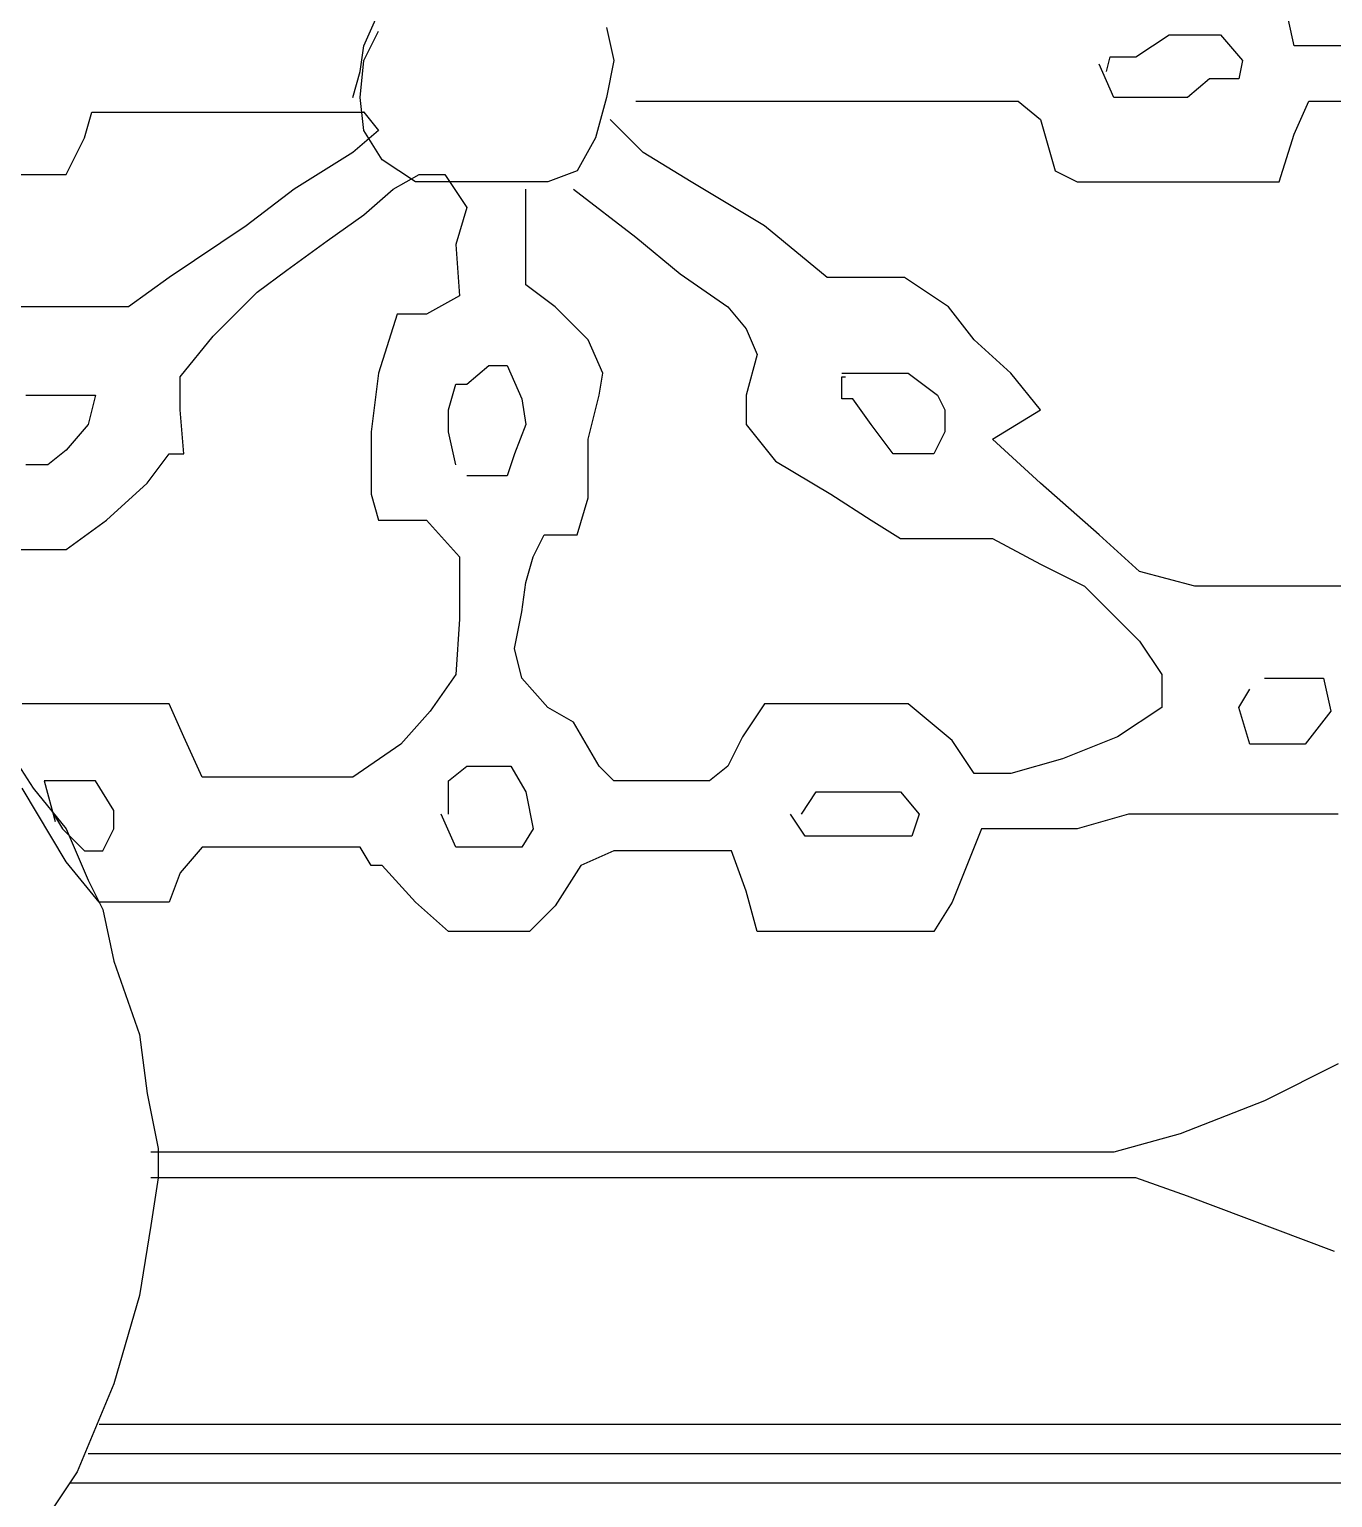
# Model space of a CAD drawing. Extents: x 748454 to 749044, y 4315881 to 4316908.
# Drawn here: x 748494.21 to 748497.755, y 4316741.26 to 4316745.255 of the extents above; entities that cross this region are included whole.
import ezdxf

# ---------------------------------------------------------------- set-up
doc = ezdxf.new("R2010")
doc.units = 0
doc.layers.get('0').update_dxf_attribs({"linetype": 'CONTINUOUS'})

msp = doc.modelspace()

# ---------------------------------------------------------------- linework, layer by layer
at = {"color": 0, "linetype": 'CONTINUOUS'}
for p, q in [((748497.65, 4316745.21), (748497.62, 4316745.35)), ((748497.65, 4316745.21), (748497.62, 4316745.35)), ((748495.12, 4316745.21), (748495.16, 4316745.3)), ((748495.12, 4316745.21), (748495.16, 4316745.3)), ((748495.12, 4316745.17), (748495.16, 4316745.25)), ((748495.12, 4316745.17), (748495.16, 4316745.25)), ((748495.78, 4316745.26), (748495.8, 4316745.17)), ((748495.78, 4316745.26), (748495.8, 4316745.17)), ((748497.22, 4316745.18), (748497.31, 4316745.24)), ((748497.22, 4316745.18), (748497.31, 4316745.24)), ((748497.31, 4316745.24), (748497.4, 4316745.24)), ((748497.31, 4316745.24), (748497.4, 4316745.24)), ((748497.4, 4316745.24), (748497.45, 4316745.24)), ((748497.4, 4316745.24), (748497.45, 4316745.24)), ((748497.45, 4316745.24), (748497.51, 4316745.17)), ((748497.45, 4316745.24), (748497.51, 4316745.17)), ((748495.11, 4316745.14), (748495.12, 4316745.21)), ((748495.11, 4316745.14), (748495.12, 4316745.21)), ((748497.69, 4316745.21), (748497.65, 4316745.21)), ((748497.69, 4316745.21), (748497.65, 4316745.21)), ((748497.79, 4316745.21), (748497.69, 4316745.21)), ((748497.79, 4316745.21), (748497.69, 4316745.21)), ((748495.11, 4316745.07), (748495.12, 4316745.17)), ((748495.11, 4316745.07), (748495.12, 4316745.17)), ((748495.8, 4316745.17), (748495.78, 4316745.07)), ((748495.8, 4316745.17), (748495.78, 4316745.07)), ((748497.16, 4316745.07), (748497.12, 4316745.16)), ((748497.16, 4316745.07), (748497.12, 4316745.16)), ((748497.14, 4316745.14), (748497.15, 4316745.18)), ((748497.14, 4316745.14), (748497.15, 4316745.18)), ((748497.15, 4316745.18), (748497.22, 4316745.18)), ((748497.15, 4316745.18), (748497.22, 4316745.18)), ((748497.51, 4316745.17), (748497.5, 4316745.12)), ((748497.51, 4316745.17), (748497.5, 4316745.12)), ((748495.09, 4316745.07), (748495.11, 4316745.14)), ((748495.09, 4316745.07), (748495.11, 4316745.14)), ((748497.42, 4316745.12), (748497.36, 4316745.07)), ((748497.42, 4316745.12), (748497.36, 4316745.07)), ((748497.5, 4316745.12), (748497.42, 4316745.12)), ((748497.5, 4316745.12), (748497.42, 4316745.12)), ((748495.12, 4316744.98), (748495.11, 4316745.07)), ((748495.12, 4316744.98), (748495.11, 4316745.07)), ((748495.78, 4316745.07), (748495.75, 4316744.96)), ((748495.78, 4316745.07), (748495.75, 4316744.96)), ((748495.86, 4316745.06), (748496.07, 4316745.06)), ((748495.86, 4316745.06), (748496.07, 4316745.06)), ((748496.07, 4316745.06), (748496.29, 4316745.06)), ((748496.07, 4316745.06), (748496.29, 4316745.06)), ((748496.29, 4316745.06), (748496.52, 4316745.06)), ((748496.29, 4316745.06), (748496.52, 4316745.06)), ((748496.52, 4316745.06), (748496.66, 4316745.06)), ((748496.52, 4316745.06), (748496.66, 4316745.06)), ((748496.66, 4316745.06), (748496.8, 4316745.06)), ((748496.66, 4316745.06), (748496.8, 4316745.06)), ((748496.8, 4316745.06), (748496.9, 4316745.06)), ((748496.8, 4316745.06), (748496.9, 4316745.06)), ((748496.9, 4316745.06), (748496.96, 4316745.01)), ((748496.9, 4316745.06), (748496.96, 4316745.01)), ((748497.18, 4316745.07), (748497.16, 4316745.07)), ((748497.18, 4316745.07), (748497.16, 4316745.07)), ((748497.25, 4316745.07), (748497.18, 4316745.07)), ((748497.25, 4316745.07), (748497.18, 4316745.07)), ((748497.31, 4316745.07), (748497.25, 4316745.07)), ((748497.31, 4316745.07), (748497.25, 4316745.07)), ((748497.36, 4316745.07), (748497.31, 4316745.07)), ((748497.36, 4316745.07), (748497.31, 4316745.07)), ((748497.65, 4316744.97), (748497.69, 4316745.06)), ((748497.65, 4316744.97), (748497.69, 4316745.06)), ((748497.69, 4316745.06), (748497.79, 4316745.06)), ((748497.69, 4316745.06), (748497.79, 4316745.06)), ((748494.36, 4316744.96), (748494.38, 4316745.03)), ((748494.36, 4316744.96), (748494.38, 4316745.03)), ((748494.38, 4316745.03), (748494.49, 4316745.03)), ((748494.38, 4316745.03), (748494.49, 4316745.03)), ((748494.49, 4316745.03), (748494.67, 4316745.03)), ((748494.49, 4316745.03), (748494.67, 4316745.03)), ((748494.67, 4316745.03), (748494.81, 4316745.03)), ((748494.67, 4316745.03), (748494.81, 4316745.03)), ((748494.81, 4316745.03), (748494.97, 4316745.03)), ((748494.81, 4316745.03), (748494.97, 4316745.03)), ((748494.97, 4316745.03), (748495.05, 4316745.03)), ((748494.97, 4316745.03), (748495.05, 4316745.03)), ((748495.05, 4316745.03), (748495.12, 4316745.03)), ((748495.05, 4316745.03), (748495.12, 4316745.03)), ((748495.12, 4316745.03), (748495.16, 4316744.98)), ((748495.12, 4316745.03), (748495.16, 4316744.98)), ((748495.88, 4316744.92), (748495.79, 4316745.01)), ((748495.88, 4316744.92), (748495.79, 4316745.01)), ((748496.96, 4316745.01), (748497, 4316744.87)), ((748496.96, 4316745.01), (748497, 4316744.87)), ((748494.31, 4316744.86), (748494.36, 4316744.96)), ((748494.31, 4316744.86), (748494.36, 4316744.96)), ((748495.16, 4316744.98), (748495.09, 4316744.92)), ((748495.16, 4316744.98), (748495.09, 4316744.92)), ((748495.17, 4316744.9), (748495.12, 4316744.98)), ((748495.17, 4316744.9), (748495.12, 4316744.98)), ((748495.75, 4316744.96), (748495.7, 4316744.87)), ((748495.75, 4316744.96), (748495.7, 4316744.87)), ((748497.61, 4316744.84), (748497.65, 4316744.97)), ((748497.61, 4316744.84), (748497.65, 4316744.97)), ((748495.09, 4316744.92), (748494.93, 4316744.82)), ((748495.09, 4316744.92), (748494.93, 4316744.82)), ((748496.01, 4316744.84), (748495.88, 4316744.92)), ((748496.01, 4316744.84), (748495.88, 4316744.92)), ((748495.26, 4316744.84), (748495.17, 4316744.9)), ((748495.26, 4316744.84), (748495.17, 4316744.9)), ((748494.18, 4316744.86), (748494.27, 4316744.86)), ((748494.18, 4316744.86), (748494.27, 4316744.86)), ((748494.27, 4316744.86), (748494.31, 4316744.86)), ((748494.27, 4316744.86), (748494.31, 4316744.86)), ((748495.2, 4316744.82), (748495.27, 4316744.86)), ((748495.2, 4316744.82), (748495.27, 4316744.86)), ((748495.38, 4316744.84), (748495.26, 4316744.84)), ((748495.38, 4316744.84), (748495.26, 4316744.84)), ((748495.27, 4316744.86), (748495.34, 4316744.86)), ((748495.27, 4316744.86), (748495.34, 4316744.86)), ((748495.34, 4316744.86), (748495.4, 4316744.77)), ((748495.34, 4316744.86), (748495.4, 4316744.77)), ((748495.46, 4316744.84), (748495.38, 4316744.84)), ((748495.46, 4316744.84), (748495.38, 4316744.84)), ((748495.53, 4316744.84), (748495.46, 4316744.84)), ((748495.53, 4316744.84), (748495.46, 4316744.84)), ((748495.62, 4316744.84), (748495.53, 4316744.84)), ((748495.62, 4316744.84), (748495.53, 4316744.84)), ((748495.7, 4316744.87), (748495.62, 4316744.84)), ((748495.7, 4316744.87), (748495.62, 4316744.84)), ((748496.21, 4316744.72), (748496.01, 4316744.84)), ((748496.21, 4316744.72), (748496.01, 4316744.84)), ((748497, 4316744.87), (748497.06, 4316744.84)), ((748497, 4316744.87), (748497.06, 4316744.84)), ((748497.06, 4316744.84), (748497.18, 4316744.84)), ((748497.06, 4316744.84), (748497.18, 4316744.84)), ((748497.18, 4316744.84), (748497.34, 4316744.84)), ((748497.18, 4316744.84), (748497.34, 4316744.84)), ((748497.34, 4316744.84), (748497.46, 4316744.84)), ((748497.34, 4316744.84), (748497.46, 4316744.84)), ((748497.46, 4316744.84), (748497.56, 4316744.84)), ((748497.46, 4316744.84), (748497.56, 4316744.84)), ((748497.56, 4316744.84), (748497.61, 4316744.84)), ((748497.56, 4316744.84), (748497.61, 4316744.84)), ((748494.93, 4316744.82), (748494.8, 4316744.72)), ((748494.93, 4316744.82), (748494.8, 4316744.72)), ((748495.12, 4316744.75), (748495.2, 4316744.82)), ((748495.12, 4316744.75), (748495.2, 4316744.82)), ((748495.56, 4316744.74), (748495.56, 4316744.82)), ((748495.56, 4316744.74), (748495.56, 4316744.82)), ((748495.69, 4316744.82), (748495.86, 4316744.69)), ((748495.69, 4316744.82), (748495.86, 4316744.69)), ((748495.4, 4316744.77), (748495.37, 4316744.67)), ((748495.4, 4316744.77), (748495.37, 4316744.67)), ((748494.8, 4316744.72), (748494.59, 4316744.58)), ((748494.8, 4316744.72), (748494.59, 4316744.58)), ((748495.02, 4316744.68), (748495.12, 4316744.75)), ((748495.02, 4316744.68), (748495.12, 4316744.75)), ((748495.56, 4316744.63), (748495.56, 4316744.74)), ((748495.56, 4316744.63), (748495.56, 4316744.74)), ((748496.38, 4316744.58), (748496.21, 4316744.72)), ((748496.38, 4316744.58), (748496.21, 4316744.72)), ((748494.91, 4316744.6), (748495.02, 4316744.68)), ((748494.91, 4316744.6), (748495.02, 4316744.68)), ((748495.86, 4316744.69), (748495.98, 4316744.59)), ((748495.86, 4316744.69), (748495.98, 4316744.59)), ((748495.37, 4316744.67), (748495.38, 4316744.53)), ((748495.37, 4316744.67), (748495.38, 4316744.53)), ((748494.83, 4316744.54), (748494.91, 4316744.6)), ((748494.83, 4316744.54), (748494.91, 4316744.6)), ((748495.56, 4316744.56), (748495.56, 4316744.63)), ((748495.56, 4316744.56), (748495.56, 4316744.63)), ((748494.59, 4316744.58), (748494.48, 4316744.5)), ((748494.59, 4316744.58), (748494.48, 4316744.5)), ((748495.64, 4316744.5), (748495.56, 4316744.56)), ((748495.64, 4316744.5), (748495.56, 4316744.56)), ((748495.98, 4316744.59), (748496.11, 4316744.5)), ((748495.98, 4316744.59), (748496.11, 4316744.5)), ((748496.43, 4316744.58), (748496.38, 4316744.58)), ((748496.43, 4316744.58), (748496.38, 4316744.58)), ((748496.52, 4316744.58), (748496.43, 4316744.58)), ((748496.52, 4316744.58), (748496.43, 4316744.58)), ((748496.59, 4316744.58), (748496.52, 4316744.58)), ((748496.59, 4316744.58), (748496.52, 4316744.58)), ((748496.71, 4316744.5), (748496.59, 4316744.58)), ((748496.71, 4316744.5), (748496.59, 4316744.58)), ((748494.71, 4316744.42), (748494.83, 4316744.54)), ((748494.71, 4316744.42), (748494.83, 4316744.54)), ((748495.38, 4316744.53), (748495.29, 4316744.48)), ((748495.38, 4316744.53), (748495.29, 4316744.48)), ((748494.24, 4316744.5), (748494.14, 4316744.5)), ((748494.24, 4316744.5), (748494.14, 4316744.5)), ((748494.31, 4316744.5), (748494.24, 4316744.5)), ((748494.31, 4316744.5), (748494.24, 4316744.5)), ((748494.42, 4316744.5), (748494.31, 4316744.5)), ((748494.42, 4316744.5), (748494.31, 4316744.5)), ((748494.48, 4316744.5), (748494.42, 4316744.5)), ((748494.48, 4316744.5), (748494.42, 4316744.5)), ((748495.21, 4316744.48), (748495.16, 4316744.32)), ((748495.21, 4316744.48), (748495.16, 4316744.32)), ((748495.29, 4316744.48), (748495.21, 4316744.48)), ((748495.29, 4316744.48), (748495.21, 4316744.48)), ((748495.73, 4316744.41), (748495.64, 4316744.5)), ((748495.73, 4316744.41), (748495.64, 4316744.5)), ((748496.11, 4316744.5), (748496.16, 4316744.44)), ((748496.11, 4316744.5), (748496.16, 4316744.44)), ((748496.78, 4316744.41), (748496.71, 4316744.5)), ((748496.78, 4316744.41), (748496.71, 4316744.5)), ((748496.16, 4316744.44), (748496.19, 4316744.37)), ((748496.16, 4316744.44), (748496.19, 4316744.37)), ((748494.62, 4316744.31), (748494.71, 4316744.42)), ((748494.62, 4316744.31), (748494.71, 4316744.42)), ((748495.77, 4316744.32), (748495.73, 4316744.41)), ((748495.77, 4316744.32), (748495.73, 4316744.41)), ((748496.88, 4316744.32), (748496.78, 4316744.41)), ((748496.88, 4316744.32), (748496.78, 4316744.41)), ((748496.19, 4316744.37), (748496.16, 4316744.26)), ((748496.19, 4316744.37), (748496.16, 4316744.26)), ((748495.16, 4316744.32), (748495.14, 4316744.16)), ((748495.16, 4316744.32), (748495.14, 4316744.16)), ((748495.4, 4316744.29), (748495.46, 4316744.34)), ((748495.4, 4316744.29), (748495.46, 4316744.34)), ((748495.46, 4316744.34), (748495.51, 4316744.34)), ((748495.46, 4316744.34), (748495.51, 4316744.34)), ((748495.51, 4316744.34), (748495.55, 4316744.25)), ((748495.51, 4316744.34), (748495.55, 4316744.25)), ((748495.76, 4316744.26), (748495.77, 4316744.32)), ((748495.76, 4316744.26), (748495.77, 4316744.32)), ((748496.42, 4316744.32), (748496.47, 4316744.32)), ((748496.42, 4316744.32), (748496.47, 4316744.32)), ((748496.47, 4316744.32), (748496.55, 4316744.32)), ((748496.47, 4316744.32), (748496.55, 4316744.32)), ((748496.55, 4316744.32), (748496.6, 4316744.32)), ((748496.55, 4316744.32), (748496.6, 4316744.32)), ((748496.6, 4316744.32), (748496.68, 4316744.26)), ((748496.6, 4316744.32), (748496.68, 4316744.26)), ((748496.96, 4316744.22), (748496.88, 4316744.32)), ((748496.96, 4316744.22), (748496.88, 4316744.32)), ((748494.62, 4316744.22), (748494.62, 4316744.31)), ((748494.62, 4316744.22), (748494.62, 4316744.31)), ((748495.35, 4316744.22), (748495.37, 4316744.29)), ((748495.35, 4316744.22), (748495.37, 4316744.29)), ((748495.37, 4316744.29), (748495.4, 4316744.29)), ((748495.37, 4316744.29), (748495.4, 4316744.29)), ((748496.42, 4316744.25), (748496.42, 4316744.31)), ((748496.42, 4316744.31), (748496.43, 4316744.31)), ((748496.42, 4316744.25), (748496.42, 4316744.31)), ((748496.42, 4316744.31), (748496.43, 4316744.31)), ((748494.2, 4316744.26), (748494.28, 4316744.26)), ((748494.2, 4316744.26), (748494.28, 4316744.26)), ((748494.28, 4316744.26), (748494.34, 4316744.26)), ((748494.28, 4316744.26), (748494.34, 4316744.26)), ((748494.34, 4316744.26), (748494.39, 4316744.26)), ((748494.34, 4316744.26), (748494.39, 4316744.26)), ((748494.39, 4316744.26), (748494.37, 4316744.18)), ((748494.39, 4316744.26), (748494.37, 4316744.18)), ((748495.55, 4316744.25), (748495.56, 4316744.18)), ((748495.55, 4316744.25), (748495.56, 4316744.18)), ((748495.73, 4316744.14), (748495.76, 4316744.26)), ((748495.73, 4316744.14), (748495.76, 4316744.26)), ((748496.16, 4316744.26), (748496.16, 4316744.18)), ((748496.16, 4316744.26), (748496.16, 4316744.18)), ((748496.45, 4316744.25), (748496.42, 4316744.25)), ((748496.45, 4316744.25), (748496.42, 4316744.25)), ((748496.5, 4316744.18), (748496.45, 4316744.25)), ((748496.5, 4316744.18), (748496.45, 4316744.25)), ((748496.68, 4316744.26), (748496.7, 4316744.22)), ((748496.68, 4316744.26), (748496.7, 4316744.22)), ((748494.63, 4316744.1), (748494.62, 4316744.22)), ((748494.63, 4316744.1), (748494.62, 4316744.22)), ((748495.35, 4316744.16), (748495.35, 4316744.22)), ((748495.35, 4316744.16), (748495.35, 4316744.22)), ((748496.7, 4316744.22), (748496.7, 4316744.16)), ((748496.7, 4316744.22), (748496.7, 4316744.16)), ((748496.83, 4316744.14), (748496.96, 4316744.22)), ((748496.83, 4316744.14), (748496.96, 4316744.22)), ((748494.37, 4316744.18), (748494.31, 4316744.11)), ((748494.37, 4316744.18), (748494.31, 4316744.11)), ((748495.14, 4316744.16), (748495.14, 4316743.99)), ((748495.14, 4316744.16), (748495.14, 4316743.99)), ((748495.37, 4316744.07), (748495.35, 4316744.16)), ((748495.37, 4316744.07), (748495.35, 4316744.16)), ((748495.56, 4316744.18), (748495.53, 4316744.1)), ((748495.56, 4316744.18), (748495.53, 4316744.1)), ((748496.16, 4316744.18), (748496.24, 4316744.08)), ((748496.16, 4316744.18), (748496.24, 4316744.08)), ((748496.56, 4316744.1), (748496.5, 4316744.18)), ((748496.56, 4316744.1), (748496.5, 4316744.18)), ((748496.7, 4316744.16), (748496.67, 4316744.1)), ((748496.7, 4316744.16), (748496.67, 4316744.1)), ((748495.73, 4316743.98), (748495.73, 4316744.14)), ((748495.73, 4316743.98), (748495.73, 4316744.14)), ((748496.96, 4316744.02), (748496.83, 4316744.14)), ((748496.96, 4316744.02), (748496.83, 4316744.14)), ((748494.31, 4316744.11), (748494.26, 4316744.07)), ((748494.31, 4316744.11), (748494.26, 4316744.07)), ((748494.53, 4316744.02), (748494.59, 4316744.1)), ((748494.53, 4316744.02), (748494.59, 4316744.1)), ((748494.59, 4316744.1), (748494.63, 4316744.1)), ((748494.59, 4316744.1), (748494.63, 4316744.1)), ((748495.53, 4316744.1), (748495.51, 4316744.04)), ((748495.53, 4316744.1), (748495.51, 4316744.04)), ((748496.24, 4316744.08), (748496.39, 4316743.99)), ((748496.24, 4316744.08), (748496.39, 4316743.99)), ((748496.6, 4316744.1), (748496.56, 4316744.1)), ((748496.6, 4316744.1), (748496.56, 4316744.1)), ((748496.67, 4316744.1), (748496.6, 4316744.1)), ((748496.67, 4316744.1), (748496.6, 4316744.1)), ((748494.26, 4316744.07), (748494.2, 4316744.07)), ((748494.26, 4316744.07), (748494.2, 4316744.07)), ((748495.46, 4316744.04), (748495.4, 4316744.04)), ((748495.46, 4316744.04), (748495.4, 4316744.04)), ((748495.51, 4316744.04), (748495.46, 4316744.04)), ((748495.51, 4316744.04), (748495.46, 4316744.04)), ((748494.42, 4316743.92), (748494.53, 4316744.02)), ((748494.42, 4316743.92), (748494.53, 4316744.02)), ((748497.12, 4316743.88), (748496.96, 4316744.02)), ((748497.12, 4316743.88), (748496.96, 4316744.02)), ((748495.14, 4316743.99), (748495.16, 4316743.92)), ((748495.14, 4316743.99), (748495.16, 4316743.92)), ((748495.7, 4316743.88), (748495.73, 4316743.98)), ((748495.7, 4316743.88), (748495.73, 4316743.98)), ((748496.39, 4316743.99), (748496.5, 4316743.92)), ((748496.39, 4316743.99), (748496.5, 4316743.92)), ((748494.31, 4316743.84), (748494.42, 4316743.92)), ((748494.31, 4316743.84), (748494.42, 4316743.92)), ((748495.16, 4316743.92), (748495.2, 4316743.92)), ((748495.16, 4316743.92), (748495.2, 4316743.92)), ((748495.2, 4316743.92), (748495.29, 4316743.92)), ((748495.2, 4316743.92), (748495.29, 4316743.92)), ((748495.29, 4316743.92), (748495.38, 4316743.82)), ((748495.29, 4316743.92), (748495.38, 4316743.82)), ((748496.5, 4316743.92), (748496.58, 4316743.87)), ((748496.5, 4316743.92), (748496.58, 4316743.87)), ((748495.58, 4316743.82), (748495.61, 4316743.88)), ((748495.58, 4316743.82), (748495.61, 4316743.88)), ((748495.61, 4316743.88), (748495.7, 4316743.88)), ((748495.61, 4316743.88), (748495.7, 4316743.88)), ((748497.23, 4316743.78), (748497.12, 4316743.88)), ((748497.23, 4316743.78), (748497.12, 4316743.88)), ((748494.17, 4316743.84), (748494.31, 4316743.84)), ((748494.17, 4316743.84), (748494.31, 4316743.84)), ((748496.58, 4316743.87), (748496.65, 4316743.87)), ((748496.58, 4316743.87), (748496.65, 4316743.87)), ((748496.65, 4316743.87), (748496.72, 4316743.87)), ((748496.65, 4316743.87), (748496.72, 4316743.87)), ((748496.72, 4316743.87), (748496.78, 4316743.87)), ((748496.72, 4316743.87), (748496.78, 4316743.87)), ((748496.78, 4316743.87), (748496.83, 4316743.87)), ((748496.78, 4316743.87), (748496.83, 4316743.87)), ((748496.83, 4316743.87), (748496.96, 4316743.8)), ((748496.83, 4316743.87), (748496.96, 4316743.8)), ((748495.38, 4316743.82), (748495.38, 4316743.65)), ((748495.38, 4316743.82), (748495.38, 4316743.65)), ((748495.56, 4316743.75), (748495.58, 4316743.82)), ((748495.56, 4316743.75), (748495.58, 4316743.82)), ((748496.96, 4316743.8), (748497.08, 4316743.74)), ((748496.96, 4316743.8), (748497.08, 4316743.74)), ((748497.38, 4316743.74), (748497.23, 4316743.78)), ((748497.38, 4316743.74), (748497.23, 4316743.78)), ((748495.55, 4316743.67), (748495.56, 4316743.75)), ((748495.55, 4316743.67), (748495.56, 4316743.75)), ((748497.08, 4316743.74), (748497.17, 4316743.65)), ((748497.08, 4316743.74), (748497.17, 4316743.65)), ((748497.49, 4316743.74), (748497.38, 4316743.74)), ((748497.49, 4316743.74), (748497.38, 4316743.74)), ((748497.57, 4316743.74), (748497.49, 4316743.74)), ((748497.57, 4316743.74), (748497.49, 4316743.74)), ((748497.69, 4316743.74), (748497.57, 4316743.74)), ((748497.69, 4316743.74), (748497.57, 4316743.74)), ((748497.85, 4316743.74), (748497.69, 4316743.74)), ((748497.85, 4316743.74), (748497.69, 4316743.74)), ((748495.38, 4316743.65), (748495.37, 4316743.5)), ((748495.38, 4316743.65), (748495.37, 4316743.5)), ((748495.53, 4316743.57), (748495.55, 4316743.67)), ((748495.53, 4316743.57), (748495.55, 4316743.67)), ((748497.17, 4316743.65), (748497.23, 4316743.59)), ((748497.17, 4316743.65), (748497.23, 4316743.59)), ((748495.55, 4316743.49), (748495.53, 4316743.57)), ((748495.55, 4316743.49), (748495.53, 4316743.57)), ((748497.23, 4316743.59), (748497.29, 4316743.5)), ((748497.23, 4316743.59), (748497.29, 4316743.5)), ((748495.37, 4316743.5), (748495.3, 4316743.4)), ((748495.37, 4316743.5), (748495.3, 4316743.4)), ((748495.62, 4316743.41), (748495.55, 4316743.49)), ((748495.62, 4316743.41), (748495.55, 4316743.49)), ((748497.29, 4316743.5), (748497.29, 4316743.41)), ((748497.29, 4316743.5), (748497.29, 4316743.41)), ((748497.57, 4316743.49), (748497.61, 4316743.49)), ((748497.57, 4316743.49), (748497.61, 4316743.49)), ((748497.61, 4316743.49), (748497.73, 4316743.49)), ((748497.61, 4316743.49), (748497.73, 4316743.49)), ((748497.73, 4316743.49), (748497.75, 4316743.4)), ((748497.73, 4316743.49), (748497.75, 4316743.4)), ((748497.5, 4316743.41), (748497.53, 4316743.46)), ((748497.5, 4316743.41), (748497.53, 4316743.46)), ((748494.31, 4316743.42), (748494.19, 4316743.42)), ((748494.31, 4316743.42), (748494.19, 4316743.42)), ((748494.44, 4316743.42), (748494.31, 4316743.42)), ((748494.44, 4316743.42), (748494.31, 4316743.42)), ((748494.59, 4316743.42), (748494.44, 4316743.42)), ((748494.59, 4316743.42), (748494.44, 4316743.42)), ((748494.63, 4316743.33), (748494.59, 4316743.42)), ((748494.63, 4316743.33), (748494.59, 4316743.42)), ((748495.3, 4316743.4), (748495.22, 4316743.31)), ((748495.3, 4316743.4), (748495.22, 4316743.31)), ((748495.69, 4316743.37), (748495.62, 4316743.41)), ((748495.69, 4316743.37), (748495.62, 4316743.41)), ((748496.21, 4316743.42), (748496.15, 4316743.33)), ((748496.21, 4316743.42), (748496.15, 4316743.33)), ((748496.32, 4316743.42), (748496.21, 4316743.42)), ((748496.32, 4316743.42), (748496.21, 4316743.42)), ((748496.42, 4316743.42), (748496.32, 4316743.42)), ((748496.42, 4316743.42), (748496.32, 4316743.42)), ((748496.6, 4316743.42), (748496.42, 4316743.42)), ((748496.6, 4316743.42), (748496.42, 4316743.42)), ((748496.72, 4316743.32), (748496.6, 4316743.42)), ((748496.72, 4316743.32), (748496.6, 4316743.42)), ((748497.29, 4316743.41), (748497.17, 4316743.33)), ((748497.29, 4316743.41), (748497.17, 4316743.33)), ((748497.53, 4316743.31), (748497.5, 4316743.41)), ((748497.53, 4316743.31), (748497.5, 4316743.41)), ((748497.75, 4316743.4), (748497.68, 4316743.31)), ((748497.75, 4316743.4), (748497.68, 4316743.31)), ((748495.76, 4316743.25), (748495.69, 4316743.37)), ((748495.76, 4316743.25), (748495.69, 4316743.37)), ((748494.13, 4316743.33), (748494.22, 4316743.19)), ((748494.13, 4316743.33), (748494.22, 4316743.19)), ((748494.68, 4316743.22), (748494.63, 4316743.33)), ((748494.68, 4316743.22), (748494.63, 4316743.33)), ((748496.15, 4316743.33), (748496.11, 4316743.25)), ((748496.15, 4316743.33), (748496.11, 4316743.25)), ((748496.78, 4316743.23), (748496.72, 4316743.32)), ((748496.78, 4316743.23), (748496.72, 4316743.32)), ((748497.17, 4316743.33), (748497.02, 4316743.27)), ((748497.17, 4316743.33), (748497.02, 4316743.27)), ((748495.22, 4316743.31), (748495.09, 4316743.22)), ((748495.22, 4316743.31), (748495.09, 4316743.22)), ((748497.57, 4316743.31), (748497.53, 4316743.31)), ((748497.57, 4316743.31), (748497.53, 4316743.31)), ((748497.62, 4316743.31), (748497.57, 4316743.31)), ((748497.62, 4316743.31), (748497.57, 4316743.31)), ((748497.68, 4316743.31), (748497.62, 4316743.31)), ((748497.68, 4316743.31), (748497.62, 4316743.31)), ((748495.35, 4316743.21), (748495.4, 4316743.25)), ((748495.35, 4316743.21), (748495.4, 4316743.25)), ((748495.4, 4316743.25), (748495.48, 4316743.25)), ((748495.4, 4316743.25), (748495.48, 4316743.25)), ((748495.48, 4316743.25), (748495.52, 4316743.25)), ((748495.48, 4316743.25), (748495.52, 4316743.25)), ((748495.52, 4316743.25), (748495.56, 4316743.18)), ((748495.52, 4316743.25), (748495.56, 4316743.18)), ((748495.8, 4316743.21), (748495.76, 4316743.25)), ((748495.8, 4316743.21), (748495.76, 4316743.25)), ((748496.11, 4316743.25), (748496.06, 4316743.21)), ((748496.11, 4316743.25), (748496.06, 4316743.21)), ((748497.02, 4316743.27), (748496.88, 4316743.23)), ((748497.02, 4316743.27), (748496.88, 4316743.23)), ((748494.28, 4316743.21), (748494.25, 4316743.21)), ((748494.25, 4316743.21), (748494.28, 4316743.1)), ((748494.28, 4316743.21), (748494.25, 4316743.21)), ((748494.25, 4316743.21), (748494.28, 4316743.1)), ((748494.33, 4316743.21), (748494.28, 4316743.21)), ((748494.33, 4316743.21), (748494.28, 4316743.21)), ((748494.39, 4316743.21), (748494.33, 4316743.21)), ((748494.39, 4316743.21), (748494.33, 4316743.21)), ((748494.44, 4316743.13), (748494.39, 4316743.21)), ((748494.44, 4316743.13), (748494.39, 4316743.21)), ((748494.81, 4316743.22), (748494.68, 4316743.22)), ((748494.81, 4316743.22), (748494.68, 4316743.22)), ((748494.93, 4316743.22), (748494.81, 4316743.22)), ((748494.93, 4316743.22), (748494.81, 4316743.22)), ((748495.09, 4316743.22), (748494.93, 4316743.22)), ((748495.09, 4316743.22), (748494.93, 4316743.22)), ((748495.35, 4316743.12), (748495.35, 4316743.21)), ((748495.35, 4316743.12), (748495.35, 4316743.21)), ((748495.97, 4316743.21), (748495.8, 4316743.21)), ((748495.97, 4316743.21), (748495.8, 4316743.21)), ((748496.06, 4316743.21), (748495.97, 4316743.21)), ((748496.06, 4316743.21), (748495.97, 4316743.21)), ((748496.88, 4316743.23), (748496.78, 4316743.23)), ((748496.88, 4316743.23), (748496.78, 4316743.23)), ((748494.31, 4316742.99), (748494.19, 4316743.19)), ((748494.31, 4316742.99), (748494.19, 4316743.19)), ((748494.22, 4316743.19), (748494.31, 4316743.08)), ((748494.22, 4316743.19), (748494.31, 4316743.08)), ((748495.56, 4316743.18), (748495.58, 4316743.08)), ((748495.56, 4316743.18), (748495.58, 4316743.08)), ((748496.31, 4316743.12), (748496.35, 4316743.18)), ((748496.31, 4316743.12), (748496.35, 4316743.18)), ((748496.35, 4316743.18), (748496.42, 4316743.18)), ((748496.35, 4316743.18), (748496.42, 4316743.18)), ((748496.42, 4316743.18), (748496.5, 4316743.18)), ((748496.42, 4316743.18), (748496.5, 4316743.18)), ((748496.5, 4316743.18), (748496.58, 4316743.18)), ((748496.5, 4316743.18), (748496.58, 4316743.18)), ((748496.58, 4316743.18), (748496.63, 4316743.12)), ((748496.58, 4316743.18), (748496.63, 4316743.12)), ((748494.27, 4316743.13), (748494.3, 4316743.08)), ((748494.27, 4316743.13), (748494.3, 4316743.08)), ((748494.44, 4316743.08), (748494.44, 4316743.13)), ((748494.44, 4316743.08), (748494.44, 4316743.13)), ((748495.37, 4316743.03), (748495.33, 4316743.12)), ((748495.37, 4316743.03), (748495.33, 4316743.12)), ((748496.32, 4316743.06), (748496.28, 4316743.12)), ((748496.32, 4316743.06), (748496.28, 4316743.12)), ((748496.63, 4316743.12), (748496.61, 4316743.06)), ((748496.63, 4316743.12), (748496.61, 4316743.06)), ((748497.2, 4316743.12), (748497.06, 4316743.08)), ((748497.2, 4316743.12), (748497.06, 4316743.08)), ((748497.4, 4316743.12), (748497.2, 4316743.12)), ((748497.4, 4316743.12), (748497.2, 4316743.12)), ((748497.48, 4316743.12), (748497.4, 4316743.12)), ((748497.48, 4316743.12), (748497.4, 4316743.12)), ((748497.59, 4316743.12), (748497.48, 4316743.12)), ((748497.59, 4316743.12), (748497.48, 4316743.12)), ((748497.68, 4316743.12), (748497.59, 4316743.12)), ((748497.68, 4316743.12), (748497.59, 4316743.12)), ((748497.77, 4316743.12), (748497.68, 4316743.12)), ((748497.77, 4316743.12), (748497.68, 4316743.12)), ((748494.3, 4316743.08), (748494.36, 4316743.02)), ((748494.3, 4316743.08), (748494.36, 4316743.02)), ((748494.31, 4316743.08), (748494.37, 4316742.94)), ((748494.31, 4316743.08), (748494.37, 4316742.94)), ((748494.41, 4316743.02), (748494.44, 4316743.08)), ((748494.41, 4316743.02), (748494.44, 4316743.08)), ((748495.58, 4316743.08), (748495.55, 4316743.03)), ((748495.58, 4316743.08), (748495.55, 4316743.03)), ((748496.8, 4316743.08), (748496.76, 4316742.98)), ((748496.8, 4316743.08), (748496.76, 4316742.98)), ((748496.88, 4316743.08), (748496.8, 4316743.08)), ((748496.88, 4316743.08), (748496.8, 4316743.08)), ((748497.06, 4316743.08), (748496.88, 4316743.08)), ((748497.06, 4316743.08), (748496.88, 4316743.08)), ((748496.35, 4316743.06), (748496.32, 4316743.06)), ((748496.35, 4316743.06), (748496.32, 4316743.06)), ((748496.39, 4316743.06), (748496.35, 4316743.06)), ((748496.39, 4316743.06), (748496.35, 4316743.06)), ((748496.47, 4316743.06), (748496.39, 4316743.06)), ((748496.47, 4316743.06), (748496.39, 4316743.06)), ((748496.55, 4316743.06), (748496.47, 4316743.06)), ((748496.55, 4316743.06), (748496.47, 4316743.06)), ((748496.61, 4316743.06), (748496.55, 4316743.06)), ((748496.61, 4316743.06), (748496.55, 4316743.06)), ((748494.36, 4316743.02), (748494.41, 4316743.02)), ((748494.36, 4316743.02), (748494.41, 4316743.02)), ((748494.68, 4316743.03), (748494.62, 4316742.96)), ((748494.68, 4316743.03), (748494.62, 4316742.96)), ((748494.77, 4316743.03), (748494.68, 4316743.03)), ((748494.77, 4316743.03), (748494.68, 4316743.03)), ((748494.84, 4316743.03), (748494.77, 4316743.03)), ((748494.84, 4316743.03), (748494.77, 4316743.03)), ((748495.11, 4316743.03), (748494.84, 4316743.03)), ((748495.11, 4316743.03), (748494.84, 4316743.03)), ((748495.14, 4316742.98), (748495.11, 4316743.03)), ((748495.14, 4316742.98), (748495.11, 4316743.03)), ((748495.4, 4316743.03), (748495.37, 4316743.03)), ((748495.4, 4316743.03), (748495.37, 4316743.03)), ((748495.46, 4316743.03), (748495.4, 4316743.03)), ((748495.46, 4316743.03), (748495.4, 4316743.03)), ((748495.51, 4316743.03), (748495.46, 4316743.03)), ((748495.51, 4316743.03), (748495.46, 4316743.03)), ((748495.55, 4316743.03), (748495.51, 4316743.03)), ((748495.55, 4316743.03), (748495.51, 4316743.03)), ((748495.8, 4316743.02), (748495.71, 4316742.98)), ((748495.8, 4316743.02), (748495.71, 4316742.98)), ((748495.84, 4316743.02), (748495.8, 4316743.02)), ((748495.84, 4316743.02), (748495.8, 4316743.02)), ((748495.97, 4316743.02), (748495.84, 4316743.02)), ((748495.97, 4316743.02), (748495.84, 4316743.02)), ((748496.12, 4316743.02), (748495.97, 4316743.02)), ((748496.12, 4316743.02), (748495.97, 4316743.02)), ((748496.16, 4316742.91), (748496.12, 4316743.02)), ((748496.16, 4316742.91), (748496.12, 4316743.02)), ((748494.4, 4316742.88), (748494.31, 4316742.99)), ((748494.4, 4316742.88), (748494.31, 4316742.99)), ((748494.62, 4316742.96), (748494.59, 4316742.88)), ((748494.62, 4316742.96), (748494.59, 4316742.88)), ((748495.17, 4316742.98), (748495.14, 4316742.98)), ((748495.17, 4316742.98), (748495.14, 4316742.98)), ((748495.26, 4316742.88), (748495.17, 4316742.98)), ((748495.26, 4316742.88), (748495.17, 4316742.98)), ((748495.71, 4316742.98), (748495.64, 4316742.87)), ((748495.71, 4316742.98), (748495.64, 4316742.87)), ((748496.76, 4316742.98), (748496.72, 4316742.88)), ((748496.76, 4316742.98), (748496.72, 4316742.88)), ((748494.37, 4316742.94), (748494.41, 4316742.86)), ((748494.37, 4316742.94), (748494.41, 4316742.86)), ((748494.51, 4316742.88), (748494.4, 4316742.88)), ((748494.51, 4316742.88), (748494.4, 4316742.88)), ((748494.59, 4316742.88), (748494.51, 4316742.88)), ((748494.59, 4316742.88), (748494.51, 4316742.88)), ((748495.35, 4316742.8), (748495.26, 4316742.88)), ((748495.35, 4316742.8), (748495.26, 4316742.88)), ((748496.19, 4316742.8), (748496.16, 4316742.91)), ((748496.19, 4316742.8), (748496.16, 4316742.91)), ((748496.72, 4316742.88), (748496.67, 4316742.8)), ((748496.72, 4316742.88), (748496.67, 4316742.8)), ((748494.41, 4316742.86), (748494.44, 4316742.72)), ((748494.41, 4316742.86), (748494.44, 4316742.72)), ((748495.64, 4316742.87), (748495.57, 4316742.8)), ((748495.64, 4316742.87), (748495.57, 4316742.8)), ((748495.44, 4316742.8), (748495.35, 4316742.8)), ((748495.44, 4316742.8), (748495.35, 4316742.8)), ((748495.57, 4316742.8), (748495.44, 4316742.8)), ((748495.57, 4316742.8), (748495.44, 4316742.8)), ((748496.27, 4316742.8), (748496.19, 4316742.8)), ((748496.27, 4316742.8), (748496.19, 4316742.8)), ((748496.42, 4316742.8), (748496.27, 4316742.8)), ((748496.42, 4316742.8), (748496.27, 4316742.8)), ((748496.52, 4316742.8), (748496.42, 4316742.8)), ((748496.52, 4316742.8), (748496.42, 4316742.8)), ((748496.67, 4316742.8), (748496.52, 4316742.8)), ((748496.67, 4316742.8), (748496.52, 4316742.8)), ((748494.44, 4316742.72), (748494.51, 4316742.52)), ((748494.44, 4316742.72), (748494.51, 4316742.52)), ((748494.51, 4316742.52), (748494.53, 4316742.36)), ((748494.51, 4316742.52), (748494.53, 4316742.36)), ((748497.77, 4316742.44), (748497.57, 4316742.34)), ((748497.77, 4316742.44), (748497.57, 4316742.34)), ((748494.53, 4316742.36), (748494.56, 4316742.21)), ((748494.53, 4316742.36), (748494.56, 4316742.21)), ((748497.57, 4316742.34), (748497.34, 4316742.25)), ((748497.57, 4316742.34), (748497.34, 4316742.25)), ((748497.34, 4316742.25), (748497.16, 4316742.2)), ((748497.34, 4316742.25), (748497.16, 4316742.2)), ((748494.81, 4316742.2), (748494.54, 4316742.2)), ((748494.81, 4316742.2), (748494.54, 4316742.2)), ((748494.56, 4316742.21), (748494.56, 4316742.13)), ((748494.56, 4316742.21), (748494.56, 4316742.13)), ((748495.2, 4316742.2), (748494.81, 4316742.2)), ((748495.2, 4316742.2), (748494.81, 4316742.2)), ((748496.04, 4316742.2), (748495.2, 4316742.2)), ((748496.04, 4316742.2), (748495.2, 4316742.2)), ((748497.03, 4316742.2), (748496.04, 4316742.2)), ((748497.03, 4316742.2), (748496.04, 4316742.2)), ((748497.16, 4316742.2), (748497.03, 4316742.2)), ((748497.16, 4316742.2), (748497.03, 4316742.2)), ((748494.92, 4316742.13), (748494.54, 4316742.13)), ((748494.56, 4316742.13), (748494.54, 4316742)), ((748494.92, 4316742.13), (748494.54, 4316742.13)), ((748494.56, 4316742.13), (748494.54, 4316742)), ((748495.26, 4316742.13), (748494.92, 4316742.13)), ((748495.26, 4316742.13), (748494.92, 4316742.13)), ((748495.69, 4316742.13), (748495.26, 4316742.13)), ((748495.69, 4316742.13), (748495.26, 4316742.13)), ((748496.27, 4316742.13), (748495.69, 4316742.13)), ((748496.27, 4316742.13), (748495.69, 4316742.13)), ((748496.82, 4316742.13), (748496.27, 4316742.13)), ((748496.82, 4316742.13), (748496.27, 4316742.13)), ((748497.06, 4316742.13), (748496.82, 4316742.13)), ((748497.06, 4316742.13), (748496.82, 4316742.13)), ((748497.14, 4316742.13), (748497.06, 4316742.13)), ((748497.14, 4316742.13), (748497.06, 4316742.13)), ((748497.22, 4316742.13), (748497.14, 4316742.13)), ((748497.22, 4316742.13), (748497.14, 4316742.13)), ((748497.36, 4316742.08), (748497.22, 4316742.13)), ((748497.36, 4316742.08), (748497.22, 4316742.13)), ((748497.76, 4316741.93), (748497.36, 4316742.08)), ((748497.76, 4316741.93), (748497.36, 4316742.08)), ((748494.54, 4316742), (748494.51, 4316741.81)), ((748494.54, 4316742), (748494.51, 4316741.81)), ((748494.51, 4316741.81), (748494.44, 4316741.57)), ((748494.51, 4316741.81), (748494.44, 4316741.57)), ((748494.44, 4316741.57), (748494.34, 4316741.33)), ((748494.44, 4316741.57), (748494.34, 4316741.33)), ((748494.4, 4316741.46), (748495.24, 4316741.46)), ((748494.4, 4316741.46), (748495.24, 4316741.46)), ((748495.24, 4316741.46), (748497.49, 4316741.46)), ((748495.24, 4316741.46), (748497.49, 4316741.46)), ((748497.49, 4316741.46), (748498.33, 4316741.46)), ((748497.49, 4316741.46), (748498.33, 4316741.46)), ((748494.37, 4316741.38), (748497.53, 4316741.38)), ((748494.37, 4316741.38), (748497.53, 4316741.38)), ((748497.53, 4316741.38), (748498.6, 4316741.38)), ((748497.53, 4316741.38), (748498.6, 4316741.38)), ((748494.34, 4316741.33), (748494.22, 4316741.15)), ((748494.34, 4316741.33), (748494.22, 4316741.15)), ((748494.32, 4316741.3), (748497.53, 4316741.3)), ((748494.32, 4316741.3), (748497.53, 4316741.3)), ((748497.53, 4316741.3), (748498.7, 4316741.3)), ((748497.53, 4316741.3), (748498.7, 4316741.3))]:
    msp.add_line(p, q, dxfattribs=at)
msp.add_point((748495.12, 4316745.03), dxfattribs=at)
msp.add_point((748495.12, 4316745.03), dxfattribs=at)

# ---------------------------------------------------------------- meshes
mesh = msp.add_polyface(dxfattribs=at)
corners = [(748454.5, 4315881), (748454.5, 4315881), (748454.5, 4316071.9618), (748762.5, 4315881), (748454.5, 4316246.4935), (749044, 4315881), (748454.5, 4316907.5), (749044, 4316542.0065), (749044, 4316907.5)]
mesh.append_faces([[corners[k] for k in face] for face in [(0, 1, 3, 2), (2, 3, 5, 4), (4, 5, 7, 6), (6, 7, 8, 8)]], dxfattribs={"vtx0": -1, "vtx2": -1, "color": 0})
mesh = msp.add_polyface(dxfattribs=at)
corners = [(748464.5, 4316721), (748464.5, 4316721), (748464.5, 4316895.2713), (748745.58, 4316721), (748464.5, 4316901.5), (748745.58, 4316727.2287), (748745.58, 4316901.5)]
mesh.append_faces([[corners[k] for k in face] for face in [(0, 1, 3, 2), (2, 3, 5, 4), (4, 5, 6, 6)]], dxfattribs={"vtx0": -1, "vtx2": -1, "color": 0})

doc.saveas('drawing.dxf')
